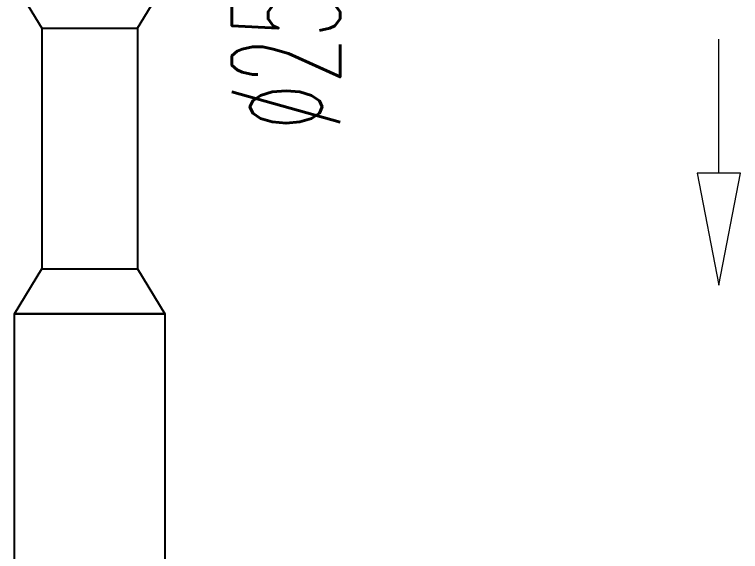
# Model space of a CAD drawing. Header units: inches. Extents: x -172 to 5713, y -54 to 3470.
# Drawn here: x 2788.6 to 2909.5, y 1527.6 to 1616.9 of the extents above; entities that cross this region are included whole.
import ezdxf
from ezdxf.enums import TextEntityAlignment as Align

# ---------------------------------------------------------------- set-up
doc = ezdxf.new("R2010")
doc.units = ezdxf.units.IN
doc.header["$MEASUREMENT"] = 0
for name, color, linetype, lineweight in [('MTY-EMIS-KANALI', 150, 'Continuous', 0), ('MTY-UFLEME-KANALI-Flex', 21, 'ZIGZAG', 0), ('STM-U-MENFEZ', 2, 'Continuous', 0)]:
    doc.layers.add(name, color=color, linetype=linetype, lineweight=lineweight)
doc.layers.add('MTY-UFLEME-KANALI', color=20, linetype='Continuous')
doc.styles.add('CAP', font='simplxtw.shx', dxfattribs={"width": 0.65})
doc.linetypes.add('ZIGZAG', pattern='A,0.0001,-0.2,[131,ltypeshp.shx,S=0.2,R=0,X=-0.2,Y=0],-0.4,[131,ltypeshp.shx,S=0.2,R=180.00002,X=0.2,Y=0],-0.2', length=0.8001)

# ---------------------------------------------------------------- blocks, each defined once
blk = doc.blocks.new('*U54')
at = {"layer": 'MTY-UFLEME-KANALI-Flex', "ltscale": 0.5}
for p, q in [((-12.5, 3.56), (-12.5, 38.07)), ((12.5, 3.56), (12.5, 38.07))]:
    blk.add_line(p, q, dxfattribs=at)
at = {"layer": 'MTY-UFLEME-KANALI-Flex', "linetype": 'ByBlock', "ltscale": 0.5}
for points in [[(12.5, 43.07), (-12.5, 43.07), (-12.5, 38.07), (12.5, 38.07)], [(12.5, 3.56), (-12.5, 3.56), (-12.5, -1.44), (12.5, -1.44)]]:
    blk.add_lwpolyline(points, close=True, dxfattribs=at)
at = {"layer": 'MTY-UFLEME-KANALI-Flex', "color": 7, "ltscale": 0.5, "style": 'CAP', "width": 0.5}
blk.add_attdef('X', text='', height=18, dxfattribs=at).set_placement((-36.68, 13.88), align=Align.CENTER)
blk = doc.blocks.new('A$C00D65541')
at = {"layer": 'STM-U-MENFEZ'}
blk.add_lwpolyline([(-50.5, 59.27), (-46.89, 59.27), (-50.5, 77.89), (-54.11, 59.27), (-50.5, 59.27), (-50.5, 37)], dxfattribs=at)

msp = doc.modelspace()

# ---------------------------------------------------------------- linework, layer by layer
at = {"layer": 'MTY-UFLEME-KANALI'}
for points in [[(2813.63, 1622.13), (2788.63, 1622.13), (2793.18, 1614.63), (2809.08, 1614.63)], [(2813.63, 1567.13), (2788.63, 1567.13), (2793.18, 1574.63), (2809.08, 1574.63)], [(2788.63, 1567.13), (2813.63, 1567.13), (2813.63, 1136.8), (2788.63, 1136.8)]]:
    msp.add_lwpolyline(points, close=True, dxfattribs=at)
for points in [[(2793.18, 1614.63), (2793.18, 1574.63)], [(2809.08, 1614.63), (2809.08, 1574.63)]]:
    msp.add_lwpolyline(points, dxfattribs=at)

# ---------------------------------------------------------------- block references
at = {"layer": 'MTY-EMIS-KANALI', "rotation": 180}
msp.add_blockref('A$C00D65541', (2855.34, 1649.82), dxfattribs=at)
at = {"layer": 'MTY-UFLEME-KANALI', "rotation": 90}
msp.add_blockref('*U54', (2856.7, 1649.79), dxfattribs=at).add_auto_attribs({'X': '%%C250'})

doc.saveas('drawing.dxf')
